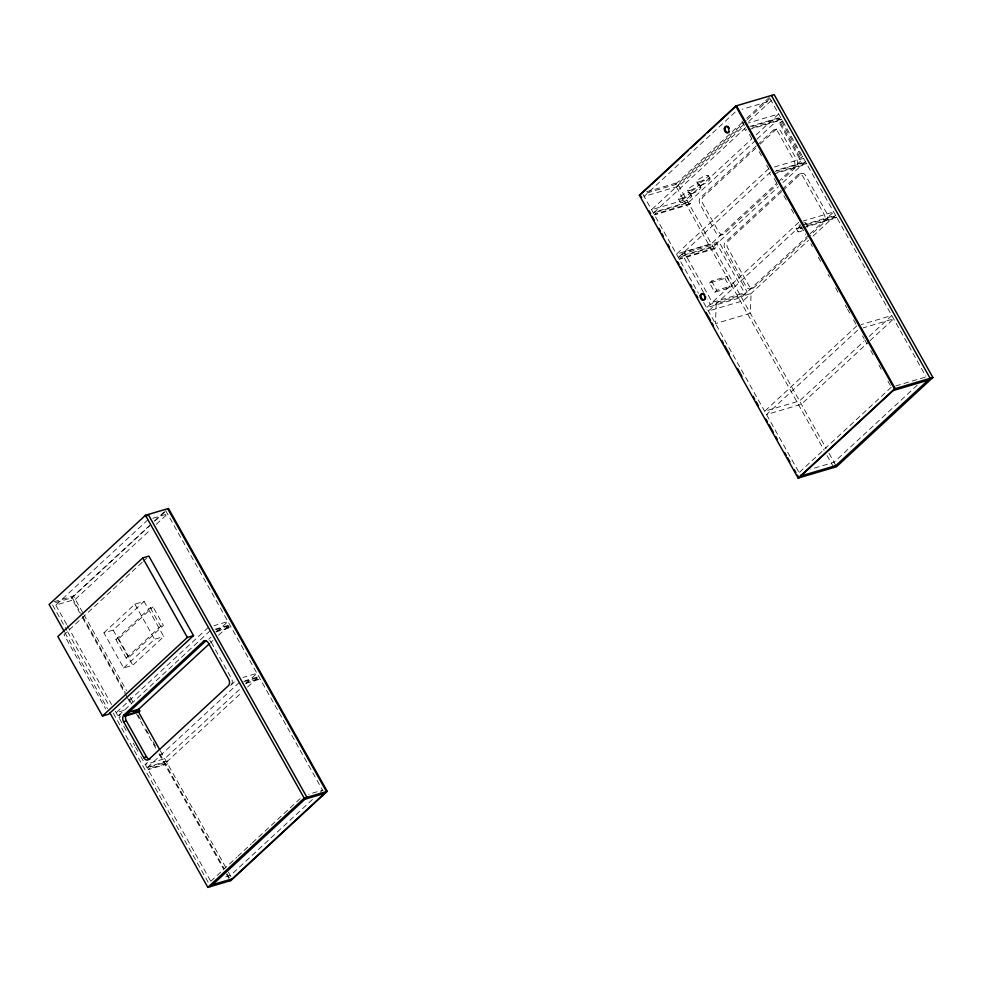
<?xml version="1.0" encoding="UTF-8"?>
<svg xmlns="http://www.w3.org/2000/svg" width="982" height="982" viewBox="0 0 982 982"><rect width="100%" height="100%" fill="white"/><g stroke="black" fill="none" stroke-linecap="round" stroke-linejoin="round"><path stroke-width="0.74" stroke-dasharray="4.91 3.68" d="M148.012 519.711L55.802 605.108L75.319 599.327L150.663 529.556M149.915 525.186L71.379 597.903L79.616 612.584M154.284 521.135L166.609 509.732M66.666 624.466L54.55 602.887L72.152 597.682L149.448 526.094M155.058 520.914L167.382 509.498M156.285 524.351L167.529 513.93L149.411 519.306M142.181 562.318L64.002 634.703L105.639 708.906M143.298 561.287L146.649 558.181M103.908 632.825L134.878 604.151L144.096 601.414L163.81 636.545L132.84 665.219L123.622 667.944L103.908 632.825L113.126 630.088L144.096 601.414M115.864 639.613L150.271 607.76L153.032 606.937L163.417 625.424L128.998 657.289L126.236 658.112L115.864 639.613L118.626 638.803L153.032 606.937M126.236 658.112L160.643 626.246L163.417 625.424M123.622 667.944L154.591 639.27L163.81 636.545M735.187 112.058L644.094 196.412L678.979 186.077L744.209 125.671M742.343 122.345L675.051 184.653L824.058 450.173M746.75 118.27L770.281 96.481M746.16 120.553L677.813 183.83L645.984 193.27M747.277 119.522L773.043 95.659M743.791 124.333L651.569 209.718L686.455 199.383L751.684 138.99M748.701 121.51L771.201 100.68L742.134 109.297M745.657 127.66L653.435 213.057L688.321 202.709L755.796 140.23M208.393 627.314L116.183 712.711L125.941 709.814M655.62 213.843L654.478 214.898L689.352 204.563L690.506 203.495L689.462 201.654L654.589 211.989L655.62 213.843L690.506 203.495M746.688 129.514L745.547 130.569L744.503 128.728M210.271 630.64L118.049 716.038L120.835 715.203M119.08 717.879L120.234 716.823L119.19 714.97L121.989 714.147M208.798 639.233L211.044 637.146M216.666 631.942L227.91 621.532L213.978 625.669M756.177 134.816L778.665 113.998L748.149 123.045M210.664 642.559L212.91 640.485M218.532 635.268L229.776 624.859L214.444 629.401M756.926 139.186L780.543 117.324L750.015 126.371M215.733 631.905L229.678 627.768L230.819 626.712L215.488 631.254M748.456 129.71L780.432 120.234L781.574 119.166L748.149 129.084M779.512 123.069L782.568 120.933L779.512 123.069L799.483 158.667L802.539 156.531L799.483 158.667M756.287 145.95L700.35 197.75A5.02 3.4 73.5 0 0 700.105 204.452L716.074 232.918A5.02 3.4 73.5 0 0 721.107 234.723M757.404 144.919L773.067 130.422A5.02 3.4 73.5 0 1 778.1 132.226L794.07 160.692A5.02 3.4 73.5 0 1 793.824 167.394M755.698 148.245L703.112 196.928A5.02 3.4 73.5 0 0 702.867 203.63L718.849 232.096A5.02 3.4 73.5 0 0 723.869 233.912L777.572 184.186M760.178 144.096L775.841 129.599A5.02 3.4 73.5 0 1 780.862 131.404L796.844 159.882A5.02 3.4 73.5 0 1 796.586 166.572L782.04 180.037M768.685 168.708L676.463 254.093L711.349 243.757L777.044 182.934M770.551 172.034L678.341 257.419L713.214 247.083L778.444 186.69M680.526 258.205L679.372 259.273L714.258 248.937L715.399 247.869L714.368 246.016L679.483 256.363L680.526 258.205L715.399 247.869M147.484 762.388L145.226 764.475L164.743 758.693L240.099 688.922M230.696 685.326L237.448 679.078M778.161 181.891L803.571 158.36L773.043 167.406M239.313 682.416L147.104 767.801L166.621 762.02L241.965 692.249M149.289 768.587L148.135 769.655L167.652 763.861L168.794 762.805L167.762 760.952L148.245 766.733L149.289 768.587L168.794 762.805M782.949 182.517L805.436 161.699L776.369 170.303M773.35 174.084L805.326 164.608L806.48 163.54L773.043 173.446M245.721 683.717L256.965 673.296L243.02 677.433M781.193 190.324L725.256 242.124A5.02 3.4 73.5 0 0 724.998 248.814L746.16 286.535A5.02 3.4 73.5 0 0 751.193 288.34M782.31 189.293L797.973 174.784A5.02 3.4 73.5 0 1 802.994 176.6L824.156 214.309A5.02 3.4 73.5 0 1 823.91 221.011M781.721 191.576L728.018 241.302A5.02 3.4 73.5 0 0 727.76 247.992L748.935 285.713A5.02 3.4 73.5 0 0 753.955 287.517L807.658 237.804M782.838 190.545L800.735 173.974A5.02 3.4 73.5 0 1 805.756 175.778L826.93 213.487A5.02 3.4 73.5 0 1 826.672 220.189L808.775 236.76M247.587 687.044L258.831 676.623L244.886 680.759M246.175 683.251L258.72 679.532L259.874 678.476L245.93 682.613M709.532 282.951L711.594 281.036L726.962 276.482L732.155 285.725L730.092 287.64L714.724 292.194L709.532 282.951L724.9 278.397L726.962 276.482M714.724 292.194L716.786 290.291L732.155 285.725M801.68 227.493L800.526 228.56L799.495 226.707M808.91 234.894L741.435 297.374L706.561 307.71L798.771 222.325L800.637 225.651L708.427 311.036L743.313 300.701L808.53 240.295M810.04 233.851L833.657 211.977L803.129 221.024M813.035 236.134L835.522 215.304L802.098 225.222M803.436 227.701L835.412 218.213L836.566 217.157L803.129 227.063M210.799 881.32L222.042 870.899M223.172 869.868L236.662 857.372M237.791 856.329L251.282 843.833M252.411 842.789L300.774 798.01M312.411 799.52L230.316 875.539L224.743 877.184M320.279 792.228L322.538 790.142L308.594 794.278M856.869 325.852L764.659 411.237L799.544 400.902L863.644 341.552M857.617 330.222L766.525 414.576L801.41 404.228L868.886 341.748M869.266 336.335L891.754 315.517L861.239 324.563M870.003 340.705L893.62 318.843L863.104 327.89M891.312 387.227L799.103 472.624L802.012 471.765M917.2 385.226L833.988 462.289L810.727 469.175M751.77 126.568L779.389 118.38L780.432 120.234M773.828 129.931L776.602 129.108M646.586 191.797L677.114 182.75L826.12 448.271M775.215 171.371L804.295 162.754L805.326 164.608M798.734 174.305L801.496 173.483M720.334 235.214L723.108 234.391M806.762 224.559L834.381 216.371L835.412 218.213M750.42 288.831L753.194 288.008M53.936 601.782L73.441 595.988L83.175 613.345M895.682 385.938L926.198 376.892M216.089 629.646L228.634 625.927L229.678 627.768M243.745 681.815L257.689 677.69L258.72 679.532M770.084 98.691L925.817 376.216M781.476 121.265L801.447 156.85M780.616 122.75L800.588 158.335M805.657 222.975L807.523 226.302M741.938 121.031L744.184 125.045M749.426 134.374L752.421 139.714M759.16 151.719L761.406 155.733M766.647 165.062L769.925 170.917M774.135 178.405L777.879 185.082M783.869 195.762L786.864 201.089M791.357 209.105L795.101 215.77M801.091 226.449L805.584 234.453M810.825 243.794L812.323 246.457M818.313 257.137L822.057 263.802M828.047 274.481L829.544 277.145M835.535 287.824L839.279 294.49M845.269 305.169L846.766 307.832M847.515 309.17L849.761 313.172M853.505 319.85L856.5 325.177M862.491 335.856L863.988 338.52M864.737 339.858L866.983 343.86M870.727 350.537L873.722 355.865M878.964 365.206L881.21 369.207M887.949 381.225L890.944 386.552M769.409 173.09L770.44 174.943M796.169 228.34L798.035 231.666M708.157 175.532L710.023 178.859M698.988 184.027L700.853 187.353M696.778 181.965L698.644 185.291M689.806 192.521L691.672 195.848M687.609 190.471L689.474 193.798M829.066 453.365L835.854 465.615M827.053 455.513L833.792 467.518M724.9 278.397L730.092 287.64M678.427 198.965L680.293 202.292M711.594 281.036L716.786 290.291M703.542 292.403L682.011 254.019L716.885 243.683L745.105 293.974L710.232 304.31L707.261 299.019M642.977 194.424L698.386 293.152M703.628 302.493L800.968 475.951M165.663 510.603L322.906 790.805M211.265 642.363L231.396 678.231A5.02 3.4 73.5 0 1 231.138 684.92M150.271 607.76L160.643 626.246M134.878 604.151L154.591 639.27M118.626 638.803L128.998 657.289M113.126 630.088L132.84 665.219M83.924 614.671L126.604 690.727M130.348 697.404L133.343 702.731M160.299 750.776L227.689 870.85M228.438 872.188L232.182 878.865M72.152 597.682L81.887 615.027M82.635 616.352L125.315 692.408M129.059 699.086L132.054 704.425M138.045 715.092L141.04 720.432M146.281 729.773L148.528 733.775M153.02 741.778L156.764 748.456M159.759 753.783L224.154 868.542M227.149 873.87L229.395 877.871M82.611 617.923L126.788 696.643M127.537 697.981L131.281 704.646M136.523 713.988L155.991 748.677M158.986 754.016L223.38 868.763M226.376 874.103L230.119 880.768M67.414 625.792L111.58 704.524M115.324 711.189L126.555 731.209M133.294 743.214L134.792 745.878M135.541 747.216L137.787 751.218M140.782 756.557L211.167 881.971M52.611 605.022L66.837 630.37M67.586 631.708L109.518 706.426M113.261 713.104L208.356 882.56M64.824 632.531L107.504 708.587M209.718 640.559A5.02 3.4 73.5 0 1 210.934 641.823M803.779 223A5.45 1.277 -29.3 0 1 805.375 223.871M800.355 227.382A5.45 1.277 -29.3 0 1 796.12 228.18A5.45 1.277 -29.3 0 1 800.232 224.583M806.553 226.13A5.45 1.277 -29.3 0 1 807.241 227.198M802.22 230.709A5.45 1.277 -29.3 0 1 797.985 231.506A5.45 1.277 -29.3 0 1 802.098 227.91M716.222 303.819L715.473 323.606L750.358 313.27L751.107 293.471L716.222 303.819M718.959 241.768L684.073 252.116L712.294 302.395L747.179 292.059L718.959 241.768M682.551 202.255A6.543 1.522 -29.3 0 0 691.696 196.29A6.543 1.522 -29.3 0 0 683.693 198.671A6.543 1.522 -29.3 0 0 682.551 202.255M691.721 193.761A6.543 1.522 -29.3 0 0 700.878 187.795A6.543 1.522 -29.3 0 0 692.887 190.164A6.543 1.522 -29.3 0 0 691.721 193.761M700.89 185.267A6.543 1.522 -29.3 0 0 710.035 179.301A6.543 1.522 -29.3 0 0 702.056 181.67A6.543 1.522 -29.3 0 0 700.89 185.267M680.686 198.929A6.543 1.522 -29.3 0 0 689.83 192.963A6.543 1.522 -29.3 0 0 681.827 195.344A6.543 1.522 -29.3 0 0 680.686 198.929M689.855 190.434A6.543 1.522 -29.3 0 0 699.012 184.469A6.543 1.522 -29.3 0 0 691.021 186.838A6.543 1.522 -29.3 0 0 689.855 190.434M699.024 181.94A6.543 1.522 -29.3 0 0 708.169 175.974A6.543 1.522 -29.3 0 0 700.191 178.343A6.543 1.522 -29.3 0 0 699.024 181.94"/><path stroke-width="1.47" d="M109.751 712.588L207.84 887.372L230.893 880.547L327.239 791.332L168.499 508.467L145.446 515.292L49.1 604.507L64.076 631.193M145.974 516.557L148.208 514.482L306.949 797.347L210.602 886.562M142.734 557.936L57.852 636.532L102.472 716.025L108.621 714.209L193.491 635.612L148.883 556.107L142.734 557.936L187.341 637.428L102.472 716.025M639.392 195.222L735.739 106.007L774.16 94.628L932.9 377.493L836.554 466.708L798.133 478.087L639.392 195.222L650.109 185.794M651.373 184.628L688.345 150.393M690.591 148.307L705.15 134.829M707.384 132.754L736.512 105.786L895.253 388.651L798.906 477.866L797.409 475.19M123.867 715.08L203.47 641.369L206.245 640.559L126.641 714.258L123.867 715.08A5.02 3.4 73.5 0 0 123.622 721.77L143.753 757.638A5.02 3.4 73.5 0 0 148.773 759.454L228.376 685.743A5.02 3.4 73.5 0 0 228.622 679.053L208.503 643.185A5.02 3.4 73.5 0 0 203.47 641.369M209.534 643.603L137.566 710.256L133.38 711.496M124.665 716.234L138.597 712.097L139.751 711.042L138.708 709.188L127.562 712.49M207.84 887.372L304.187 798.17L327.239 791.332M230.119 880.768L326.466 791.553L167.726 508.688M798.133 478.087L894.479 388.872L932.9 377.493M833.792 467.518L930.138 378.315L771.398 95.438M893.19 390.566L928.064 380.218M187.341 637.428L193.491 635.612M800.968 475.951L835.854 465.615M125.806 715.166L139.751 711.042M123.622 721.77L126.383 720.96A5.02 3.4 73.5 0 1 126.641 714.258M143.753 757.638L146.514 756.827A5.02 3.4 73.5 0 0 149.902 759.282M304.886 799.25L324.404 793.468M212.664 884.647L232.182 878.865M735.739 106.007L894.479 388.872M700.632 297.153L702.13 299.829M640.166 195.001L641.663 197.664M649.151 211.007L650.649 213.671M652.146 216.347L654.393 220.349M658.885 228.352L660.383 231.016M661.88 233.691L663.378 236.355M667.87 244.358L669.368 247.034M677.605 261.715L679.102 264.379M680.6 267.043L682.097 269.719M690.334 284.387L691.831 287.063M693.329 289.727L694.826 292.403M696.324 295.066L697.821 297.73M706.058 312.411L710.551 320.414M712.048 323.09L713.546 325.754M721.782 340.435L723.28 343.099M724.777 345.774L729.27 353.778M737.507 368.446L741.999 376.462M753.231 396.47L754.728 399.146M756.226 401.81L758.472 405.812M765.96 419.154L767.458 421.818M768.955 424.494L773.448 432.497M775.694 436.499L777.192 439.163M784.679 452.506L786.177 455.182M787.674 457.845L789.921 461.847M794.413 469.862L795.911 472.526M145.446 515.292L304.187 798.17M138.585 712.073L159.55 749.438M126.383 720.96L146.514 756.827M704.524 299.67A3.265 2.222 73.5 0 1 700.964 296.638A3.265 2.222 73.5 0 1 703.689 293.765M704.266 294.195A3.265 2.222 73.5 0 1 704.769 294.796M705.432 296.331A3.265 2.222 73.5 0 1 704.978 299.264M729.147 131.944A3.265 2.222 73.5 0 1 726.042 131.588A3.265 2.222 73.5 0 1 725.367 127.267A3.265 2.222 73.5 0 1 728.362 126.874M728.865 127.464A3.265 2.222 73.5 0 1 729.282 128.176M700.191 295.643A3.265 2.222 73.5 0 0 703.21 300.099A3.265 2.222 73.5 0 0 703.996 295.017A3.265 2.222 73.5 0 0 700.191 295.643M724.323 128.433A3.265 2.222 73.5 0 0 727.404 132.816A3.265 2.222 73.5 0 0 728.104 127.685A3.265 2.222 73.5 0 0 724.323 128.433"/></g></svg>
